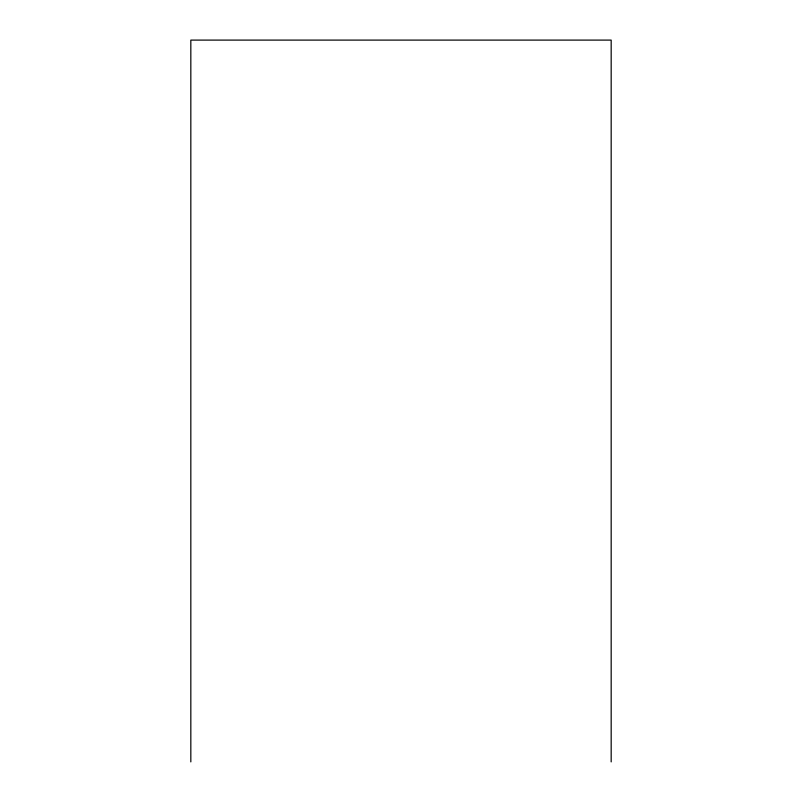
<?xml version="1.0" encoding="UTF-8"?>
<svg xmlns="http://www.w3.org/2000/svg" width="802" height="802" viewBox="0 0 802 802"><rect width="100%" height="100%" fill="white"/><g stroke="black" fill="none" stroke-linecap="round" stroke-linejoin="round"><path stroke-width="1.2" d="M611.174 761.9L611.174 40.1L190.826 40.1L190.826 761.9"/></g></svg>
